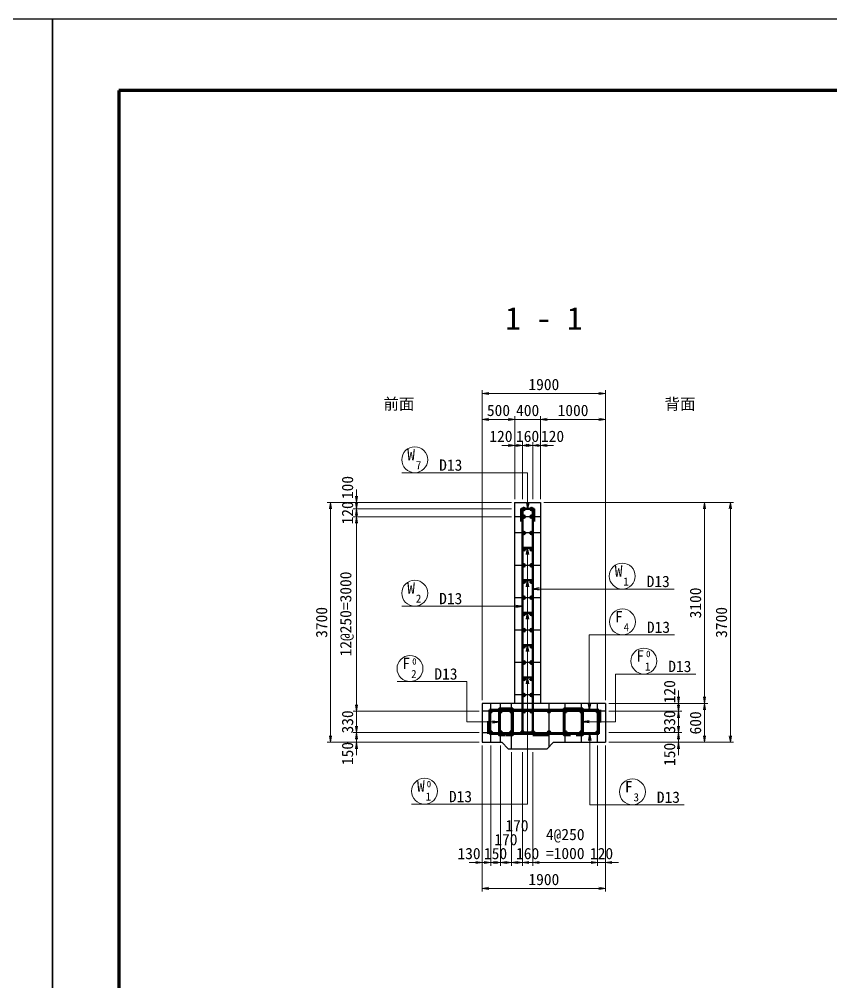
# Model space of a CAD drawing. Header units: millimetres. Extents: x 169470 to 758170, y -17820 to 11880.
# Drawn here: x 589457 to 601976, y -2970 to 11880 of the extents above; entities that cross this region are included whole.
import ezdxf
from ezdxf.enums import TextEntityAlignment as Align

# ---------------------------------------------------------------- set-up
doc = ezdxf.new("R2010")
doc.units = ezdxf.units.MM
doc.header["$LTSCALE"] = 50
doc.header["$PDSIZE"] = 300
doc.layers.get('Defpoints').update_dxf_attribs({"color": 151})
for name, color, linetype, lineweight in [('D-STR', 1, 'Continuous', 25), ('D-STR-DIM', 7, 'Continuous', 13), ('D-STR-HTXT', 7, 'Continuous', 13), ('D-STR-STR1', 2, 'Continuous', 50), ('D-STR-STR2', 6, 'Continuous', 50), ('D-STR-STR3', 4, 'Continuous', 50), ('D-STR-TXT', 7, 'Continuous', 13), ('D-TTL', 2, 'Continuous', 140)]:
    doc.layers.add(name, color=color, linetype=linetype, lineweight=lineweight)
doc.styles.add('YOKO_GOTHIC', font='MS Gothic.ttf')
doc.dimstyles.new('S50', dxfattribs={"dimscale": 50, "dimtxt": 3.5, "dimasz": 2, "dimexe": 1, "dimexo": 1, "dimgap": 1, "dimtad": 1, "dimdec": 0, "dimzin": 1, "dimdsep": 46, "dimtxsty": 'YOKO_GOTHIC', "dimblk": 'OPEN', "dimcen": 0, "dimclrd": 256, "dimclre": 256, "dimclrt": 256, "dimaunit": 1, "dimadec": 3, "dimazin": 0, "dimtfac": 1, "dimtdec": 0, "dimtix": 1, "dimtmove": 2, "dimatfit": 3, "dimldrblk": 'OPEN', "dimfxl": 1, "dimlwd": -1, "dimlwe": -1, "dimarcsym": 2})

# ---------------------------------------------------------------- blocks, each defined once
blk = doc.blocks.new('B')
at = {"layer": 'D-STR-STR2', "lineweight": 50}
for radius in [20, 10]:
    blk.add_circle((5867, 22812), radius, dxfattribs=at)
blk = doc.blocks.new('_Open')
at = {"color": 0, "linetype": 'ByBlock', "lineweight": -2}
for p, q in [((-1, 0.17), (0, 0)), ((-1, -0.17), (0, 0)), ((0, 0), (-1, 0))]:
    blk.add_line(p, q, dxfattribs=at)
blk = doc.blocks.new('*D2768')
at = {"layer": 'D-STR-DIM', "ltscale": 1500, "transparency": 16777216}
for p, q in [((596600, 674), (596600, -1180)), ((596730, 674), (596730, -1180)), ((596500, -1130), (596400, -1130)), ((596600, -1130), (596730, -1130)), ((596830, -1130), (596930, -1130))]:
    blk.add_line(p, q, dxfattribs=at)
at = {"layer": 'Defpoints', "color": 0, "ltscale": 1500, "transparency": 16777216}
for p in [(596600, 724), (596730, 724), (596730, -1130)]:
    blk.add_point(p, dxfattribs=at)
at = {"layer": 'D-STR-DIM', "ltscale": 1500, "transparency": 16777216, "xscale": 100, "yscale": 100, "zscale": 100}
blk.add_blockref('_Open', (596600, -1130), dxfattribs=at)
at = {"layer": 'D-STR-DIM', "ltscale": 1500, "transparency": 16777216, "xscale": 100, "yscale": 100, "zscale": 100, "rotation": 180}
blk.add_blockref('_Open', (596730, -1130), dxfattribs=at)
at = {"layer": 'D-STR-DIM', "ltscale": 1500, "transparency": 16777216, "insert": (596396, -993), "char_height": 175, "attachment_point": 5, "style": 'YOKO_GOTHIC'}
blk.add_mtext('130', dxfattribs=at)
blk = doc.blocks.new('*D2769')
at = {"layer": 'D-STR-DIM', "ltscale": 1500, "transparency": 16777216}
for p, q in [((596730, 674), (596730, -1180)), ((596880, 674), (596880, -1180)), ((596630, -1130), (596530, -1130)), ((596730, -1130), (596880, -1130)), ((596980, -1130), (597080, -1130))]:
    blk.add_line(p, q, dxfattribs=at)
at = {"layer": 'Defpoints', "color": 0, "ltscale": 1500, "transparency": 16777216}
for p in [(596730, 724), (596880, 724), (596880, -1130)]:
    blk.add_point(p, dxfattribs=at)
at = {"layer": 'D-STR-DIM', "ltscale": 1500, "transparency": 16777216, "xscale": 100, "yscale": 100, "zscale": 100}
blk.add_blockref('_Open', (596730, -1130), dxfattribs=at)
at = {"layer": 'D-STR-DIM', "ltscale": 1500, "transparency": 16777216, "xscale": 100, "yscale": 100, "zscale": 100, "rotation": 180}
blk.add_blockref('_Open', (596880, -1130), dxfattribs=at)
at = {"layer": 'D-STR-DIM', "ltscale": 1500, "transparency": 16777216, "insert": (596805, -993), "char_height": 175, "attachment_point": 5, "style": 'YOKO_GOTHIC'}
blk.add_mtext('150', dxfattribs=at)
blk = doc.blocks.new('*D2770')
at = {"layer": 'D-STR-DIM', "ltscale": 1500, "transparency": 16777216}
for p, q in [((596880, 674), (596880, -1180)), ((597050, 574), (597050, -1180)), ((596780, -1130), (596680, -1130)), ((596880, -1130), (597050, -1130)), ((597150, -1130), (597250, -1130))]:
    blk.add_line(p, q, dxfattribs=at)
at = {"layer": 'Defpoints', "color": 0, "ltscale": 1500, "transparency": 16777216}
for p in [(596880, 724), (597050, 624), (597050, -1130)]:
    blk.add_point(p, dxfattribs=at)
at = {"layer": 'D-STR-DIM', "ltscale": 1500, "transparency": 16777216, "xscale": 100, "yscale": 100, "zscale": 100}
blk.add_blockref('_Open', (596880, -1130), dxfattribs=at)
at = {"layer": 'D-STR-DIM', "ltscale": 1500, "transparency": 16777216, "xscale": 100, "yscale": 100, "zscale": 100, "rotation": 180}
blk.add_blockref('_Open', (597050, -1130), dxfattribs=at)
at = {"layer": 'D-STR-DIM', "ltscale": 1500, "transparency": 16777216, "insert": (596965, -778), "char_height": 175, "attachment_point": 5, "style": 'YOKO_GOTHIC'}
blk.add_mtext('170', dxfattribs=at)
blk = doc.blocks.new('*D2771')
at = {"layer": 'D-STR-DIM', "ltscale": 1500, "transparency": 16777216}
for p, q in [((597050, 574), (597050, -1180)), ((597220, 574), (597220, -1180)), ((596950, -1130), (596850, -1130)), ((597050, -1130), (597220, -1130)), ((597320, -1130), (597420, -1130))]:
    blk.add_line(p, q, dxfattribs=at)
at = {"layer": 'Defpoints', "color": 0, "ltscale": 1500, "transparency": 16777216}
for p in [(597050, 624), (597220, 624), (597220, -1130)]:
    blk.add_point(p, dxfattribs=at)
at = {"layer": 'D-STR-DIM', "ltscale": 1500, "transparency": 16777216, "xscale": 100, "yscale": 100, "zscale": 100}
blk.add_blockref('_Open', (597050, -1130), dxfattribs=at)
at = {"layer": 'D-STR-DIM', "ltscale": 1500, "transparency": 16777216, "xscale": 100, "yscale": 100, "zscale": 100, "rotation": 180}
blk.add_blockref('_Open', (597220, -1130), dxfattribs=at)
at = {"layer": 'D-STR-DIM', "ltscale": 1500, "transparency": 16777216, "insert": (597135, -563), "char_height": 175, "attachment_point": 5, "style": 'YOKO_GOTHIC'}
blk.add_mtext('170', dxfattribs=at)
blk = doc.blocks.new('*D2772')
at = {"layer": 'D-STR-DIM', "ltscale": 1500, "transparency": 16777216}
for p, q in [((597220, 574), (597220, -1180)), ((597380, 574), (597380, -1180)), ((597120, -1130), (597020, -1130)), ((597220, -1130), (597380, -1130)), ((597480, -1130), (597580, -1130))]:
    blk.add_line(p, q, dxfattribs=at)
at = {"layer": 'Defpoints', "color": 0, "ltscale": 1500, "transparency": 16777216}
for p in [(597220, 624), (597380, 624), (597380, -1130)]:
    blk.add_point(p, dxfattribs=at)
at = {"layer": 'D-STR-DIM', "ltscale": 1500, "transparency": 16777216, "xscale": 100, "yscale": 100, "zscale": 100}
blk.add_blockref('_Open', (597220, -1130), dxfattribs=at)
at = {"layer": 'D-STR-DIM', "ltscale": 1500, "transparency": 16777216, "xscale": 100, "yscale": 100, "zscale": 100, "rotation": 180}
blk.add_blockref('_Open', (597380, -1130), dxfattribs=at)
at = {"layer": 'D-STR-DIM', "ltscale": 1500, "transparency": 16777216, "insert": (597300, -993), "char_height": 175, "attachment_point": 5, "style": 'YOKO_GOTHIC'}
blk.add_mtext('160', dxfattribs=at)
blk = doc.blocks.new('*D2773')
at = {"layer": 'D-STR-DIM', "ltscale": 1500, "transparency": 16777216}
for p, q in [((598380, 674), (598380, -1180)), ((597380, 574), (597380, -1180)), ((597480, -1130), (598280, -1130))]:
    blk.add_line(p, q, dxfattribs=at)
at = {"layer": 'Defpoints', "color": 0, "ltscale": 1500, "transparency": 16777216}
for p in [(597380, 624), (598380, 724), (598380, -1130)]:
    blk.add_point(p, dxfattribs=at)
at = {"layer": 'D-STR-DIM', "ltscale": 1500, "transparency": 16777216, "xscale": 100, "yscale": 100, "zscale": 100, "rotation": 180}
blk.add_blockref('_Open', (597380, -1130), dxfattribs=at)
at = {"layer": 'D-STR-DIM', "ltscale": 1500, "transparency": 16777216, "xscale": 100, "yscale": 100, "zscale": 100}
blk.add_blockref('_Open', (598380, -1130), dxfattribs=at)
at = {"layer": 'D-STR-DIM', "ltscale": 1500, "transparency": 16777216, "insert": (597880, -845), "char_height": 175, "attachment_point": 5, "style": 'YOKO_GOTHIC'}
blk.add_mtext('4@250\\P=1000', dxfattribs=at)
blk = doc.blocks.new('*D2774')
at = {"layer": 'D-STR-DIM', "ltscale": 1500, "transparency": 16777216}
for p, q in [((598380, 674), (598380, -1180)), ((598500, 674), (598500, -1180)), ((598280, -1130), (598180, -1130)), ((598380, -1130), (598500, -1130)), ((598600, -1130), (598700, -1130))]:
    blk.add_line(p, q, dxfattribs=at)
at = {"layer": 'Defpoints', "color": 0, "ltscale": 1500, "transparency": 16777216}
for p in [(598380, 724), (598500, 724), (598500, -1130)]:
    blk.add_point(p, dxfattribs=at)
at = {"layer": 'D-STR-DIM', "ltscale": 1500, "transparency": 16777216, "xscale": 100, "yscale": 100, "zscale": 100}
blk.add_blockref('_Open', (598380, -1130), dxfattribs=at)
at = {"layer": 'D-STR-DIM', "ltscale": 1500, "transparency": 16777216, "xscale": 100, "yscale": 100, "zscale": 100, "rotation": 180}
blk.add_blockref('_Open', (598500, -1130), dxfattribs=at)
at = {"layer": 'D-STR-DIM', "ltscale": 1500, "transparency": 16777216, "insert": (598440, -993), "char_height": 175, "attachment_point": 5, "style": 'YOKO_GOTHIC'}
blk.add_mtext('120', dxfattribs=at)
blk = doc.blocks.new('*D2775')
at = {"layer": 'D-STR-DIM', "ltscale": 1500, "transparency": 16777216}
for p, q in [((596600, 674), (596600, -1580)), ((598500, 674), (598500, -1580)), ((598400, -1530), (596700, -1530))]:
    blk.add_line(p, q, dxfattribs=at)
at = {"layer": 'Defpoints', "color": 0, "ltscale": 1500, "transparency": 16777216}
for p in [(596600, 724), (598500, 724), (596600, -1530)]:
    blk.add_point(p, dxfattribs=at)
at = {"layer": 'D-STR-DIM', "ltscale": 1500, "transparency": 16777216, "xscale": 100, "yscale": 100, "zscale": 100, "rotation": 180}
blk.add_blockref('_Open', (596600, -1530), dxfattribs=at)
at = {"layer": 'D-STR-DIM', "ltscale": 1500, "transparency": 16777216, "xscale": 100, "yscale": 100, "zscale": 100}
blk.add_blockref('_Open', (598500, -1530), dxfattribs=at)
at = {"layer": 'D-STR-DIM', "ltscale": 1500, "transparency": 16777216, "insert": (597550, -1393), "char_height": 175, "attachment_point": 5, "style": 'YOKO_GOTHIC'}
blk.add_mtext('1900', dxfattribs=at)
blk = doc.blocks.new('*D4448')
at = {"layer": 'D-STR-DIM', "ltscale": 1500, "transparency": 16777216}
for p, q in [((594659, 4524), (594659, 4624)), ((597050, 4424), (594609, 4424)), ((597050, 4324), (594609, 4324)), ((594659, 4424), (594659, 4324)), ((594659, 4224), (594659, 4124))]:
    blk.add_line(p, q, dxfattribs=at)
at = {"layer": 'Defpoints', "color": 0, "ltscale": 1500, "transparency": 16777216}
for p in [(594659, 4324), (597100, 4424), (597100, 4324)]:
    blk.add_point(p, dxfattribs=at)
at = {"layer": 'D-STR-DIM', "ltscale": 1500, "transparency": 16777216, "xscale": 100, "yscale": 100, "zscale": 100}
for p, rotation in [((594659, 4424), 270), ((594659, 4324), 90)]:
    blk.add_blockref('_Open', p, dxfattribs=dict(at, rotation=rotation))
at = {"layer": 'D-STR-DIM', "ltscale": 1500, "transparency": 16777216, "insert": (594522, 4655), "char_height": 175, "attachment_point": 5, "rotation": 90, "style": 'YOKO_GOTHIC'}
blk.add_mtext('100', dxfattribs=at)
blk = doc.blocks.new('*D4449')
at = {"layer": 'D-STR-DIM', "ltscale": 1500, "transparency": 16777216}
for p, q in [((594659, 4424), (594659, 4524)), ((597050, 4324), (594609, 4324)), ((594659, 4324), (594659, 4204)), ((597050, 4204), (594609, 4204)), ((594659, 4104), (594659, 4004))]:
    blk.add_line(p, q, dxfattribs=at)
at = {"layer": 'Defpoints', "color": 0, "ltscale": 1500, "transparency": 16777216}
for p in [(597100, 4324), (594659, 4204), (597100, 4204)]:
    blk.add_point(p, dxfattribs=at)
at = {"layer": 'D-STR-DIM', "ltscale": 1500, "transparency": 16777216, "xscale": 100, "yscale": 100, "zscale": 100}
for p, rotation in [((594659, 4324), 270), ((594659, 4204), 90)]:
    blk.add_blockref('_Open', p, dxfattribs=dict(at, rotation=rotation))
at = {"layer": 'D-STR-DIM', "ltscale": 1500, "transparency": 16777216, "insert": (594522, 4264), "char_height": 175, "attachment_point": 5, "rotation": 90, "style": 'YOKO_GOTHIC'}
blk.add_mtext('120', dxfattribs=at)
blk = doc.blocks.new('*D4450')
at = {"layer": 'D-STR-DIM', "ltscale": 1500, "transparency": 16777216}
for p, q in [((597050, 4204), (594609, 4204)), ((594659, 4104), (594659, 1304)), ((596550, 1204), (594609, 1204))]:
    blk.add_line(p, q, dxfattribs=at)
at = {"layer": 'Defpoints', "color": 0, "ltscale": 1500, "transparency": 16777216}
for p in [(597100, 4204), (594659, 1204), (596600, 1204)]:
    blk.add_point(p, dxfattribs=at)
at = {"layer": 'D-STR-DIM', "ltscale": 1500, "transparency": 16777216, "xscale": 100, "yscale": 100, "zscale": 100}
for p, rotation in [((594659, 4204), 90), ((594659, 1204), 270)]:
    blk.add_blockref('_Open', p, dxfattribs=dict(at, rotation=rotation))
at = {"layer": 'D-STR-DIM', "ltscale": 1500, "transparency": 16777216, "insert": (594512, 2704), "char_height": 175, "attachment_point": 5, "rotation": 90, "style": 'YOKO_GOTHIC'}
blk.add_mtext('12@250=3000', dxfattribs=at)
blk = doc.blocks.new('*D4451')
at = {"layer": 'D-STR-DIM', "ltscale": 1500, "transparency": 16777216}
for p, q in [((594659, 1304), (594659, 1404)), ((596550, 1204), (594609, 1204)), ((594659, 1204), (594659, 874)), ((596550, 874), (594609, 874)), ((594659, 774), (594659, 674))]:
    blk.add_line(p, q, dxfattribs=at)
at = {"layer": 'Defpoints', "color": 0, "ltscale": 1500, "transparency": 16777216}
for p in [(596600, 1204), (594659, 874), (596600, 874)]:
    blk.add_point(p, dxfattribs=at)
at = {"layer": 'D-STR-DIM', "ltscale": 1500, "transparency": 16777216, "xscale": 100, "yscale": 100, "zscale": 100}
for p, rotation in [((594659, 1204), 270), ((594659, 874), 90)]:
    blk.add_blockref('_Open', p, dxfattribs=dict(at, rotation=rotation))
at = {"layer": 'D-STR-DIM', "ltscale": 1500, "transparency": 16777216, "insert": (594522, 1039), "char_height": 175, "attachment_point": 5, "rotation": 90, "style": 'YOKO_GOTHIC'}
blk.add_mtext('330', dxfattribs=at)
blk = doc.blocks.new('*D4452')
at = {"layer": 'D-STR-DIM', "ltscale": 1500, "transparency": 16777216}
for p, q in [((594659, 974), (594659, 1074)), ((596550, 874), (594609, 874)), ((594659, 874), (594659, 724)), ((596550, 724), (594609, 724)), ((594659, 624), (594659, 524))]:
    blk.add_line(p, q, dxfattribs=at)
at = {"layer": 'Defpoints', "color": 0, "ltscale": 1500, "transparency": 16777216}
for p in [(596600, 874), (594659, 724), (596600, 724)]:
    blk.add_point(p, dxfattribs=at)
at = {"layer": 'D-STR-DIM', "ltscale": 1500, "transparency": 16777216, "xscale": 100, "yscale": 100, "zscale": 100}
for p, rotation in [((594659, 874), 270), ((594659, 724), 90)]:
    blk.add_blockref('_Open', p, dxfattribs=dict(at, rotation=rotation))
at = {"layer": 'D-STR-DIM', "ltscale": 1500, "transparency": 16777216, "insert": (594522, 551), "char_height": 175, "attachment_point": 5, "rotation": 90, "style": 'YOKO_GOTHIC'}
blk.add_mtext('150', dxfattribs=at)
blk = doc.blocks.new('*D4453')
at = {"layer": 'D-STR-DIM', "ltscale": 1500, "transparency": 16777216}
for p, q in [((597050, 4424), (594209, 4424)), ((594259, 824), (594259, 4324)), ((596550, 724), (594209, 724))]:
    blk.add_line(p, q, dxfattribs=at)
at = {"layer": 'Defpoints', "color": 0, "ltscale": 1500, "transparency": 16777216}
for p in [(594259, 4424), (597100, 4424), (596600, 724)]:
    blk.add_point(p, dxfattribs=at)
at = {"layer": 'D-STR-DIM', "ltscale": 1500, "transparency": 16777216, "xscale": 100, "yscale": 100, "zscale": 100}
for p, rotation in [((594259, 4424), 90), ((594259, 724), 270)]:
    blk.add_blockref('_Open', p, dxfattribs=dict(at, rotation=rotation))
at = {"layer": 'D-STR-DIM', "ltscale": 1500, "transparency": 16777216, "insert": (594122, 2574), "char_height": 175, "attachment_point": 5, "rotation": 90, "style": 'YOKO_GOTHIC'}
blk.add_mtext('3700', dxfattribs=at)
blk = doc.blocks.new('*D4454')
at = {"layer": 'D-STR-DIM', "ltscale": 1500, "transparency": 16777216}
for p, q in [((599628, 1424), (599628, 1524)), ((598550, 1324), (599678, 1324)), ((598550, 1204), (599678, 1204)), ((599628, 1324), (599628, 1204)), ((599628, 1104), (599628, 1004))]:
    blk.add_line(p, q, dxfattribs=at)
at = {"layer": 'Defpoints', "color": 0, "ltscale": 1500, "transparency": 16777216}
for p in [(598500, 1324), (598500, 1204), (599628, 1204)]:
    blk.add_point(p, dxfattribs=at)
at = {"layer": 'D-STR-DIM', "ltscale": 1500, "transparency": 16777216, "xscale": 100, "yscale": 100, "zscale": 100}
for p, rotation in [((599628, 1324), 270), ((599628, 1204), 90)]:
    blk.add_blockref('_Open', p, dxfattribs=dict(at, rotation=rotation))
at = {"layer": 'D-STR-DIM', "ltscale": 1500, "transparency": 16777216, "insert": (599490, 1505), "char_height": 175, "attachment_point": 5, "rotation": 90, "style": 'YOKO_GOTHIC'}
blk.add_mtext('120', dxfattribs=at)
blk = doc.blocks.new('*D4455')
at = {"layer": 'D-STR-DIM', "ltscale": 1500, "transparency": 16777216}
for p, q in [((599628, 1304), (599628, 1404)), ((598550, 1204), (599678, 1204)), ((599628, 1204), (599628, 874)), ((598550, 874), (599678, 874)), ((599628, 774), (599628, 674))]:
    blk.add_line(p, q, dxfattribs=at)
at = {"layer": 'Defpoints', "color": 0, "ltscale": 1500, "transparency": 16777216}
for p in [(598500, 1204), (598500, 874), (599628, 874)]:
    blk.add_point(p, dxfattribs=at)
at = {"layer": 'D-STR-DIM', "ltscale": 1500, "transparency": 16777216, "xscale": 100, "yscale": 100, "zscale": 100}
for p, rotation in [((599628, 1204), 270), ((599628, 874), 90)]:
    blk.add_blockref('_Open', p, dxfattribs=dict(at, rotation=rotation))
at = {"layer": 'D-STR-DIM', "ltscale": 1500, "transparency": 16777216, "insert": (599490, 1039), "char_height": 175, "attachment_point": 5, "rotation": 90, "style": 'YOKO_GOTHIC'}
blk.add_mtext('330', dxfattribs=at)
blk = doc.blocks.new('*D4456')
at = {"layer": 'D-STR-DIM', "ltscale": 1500, "transparency": 16777216}
for p, q in [((599628, 974), (599628, 1074)), ((598550, 874), (599678, 874)), ((599628, 874), (599628, 724)), ((598550, 724), (599678, 724)), ((599628, 624), (599628, 524))]:
    blk.add_line(p, q, dxfattribs=at)
at = {"layer": 'Defpoints', "color": 0, "ltscale": 1500, "transparency": 16777216}
for p in [(598500, 874), (598500, 724), (599628, 724)]:
    blk.add_point(p, dxfattribs=at)
at = {"layer": 'D-STR-DIM', "ltscale": 1500, "transparency": 16777216, "xscale": 100, "yscale": 100, "zscale": 100}
for p, rotation in [((599628, 874), 270), ((599628, 724), 90)]:
    blk.add_blockref('_Open', p, dxfattribs=dict(at, rotation=rotation))
at = {"layer": 'D-STR-DIM', "ltscale": 1500, "transparency": 16777216, "insert": (599490, 538), "char_height": 175, "attachment_point": 5, "rotation": 90, "style": 'YOKO_GOTHIC'}
blk.add_mtext('150', dxfattribs=at)
blk = doc.blocks.new('*D2776')
at = {"layer": 'D-STR-DIM', "ltscale": 1500, "transparency": 16777216}
for p, q in [((598550, 1324), (600078, 1324)), ((600028, 824), (600028, 1224)), ((598550, 724), (600078, 724))]:
    blk.add_line(p, q, dxfattribs=at)
at = {"layer": 'Defpoints', "color": 0, "ltscale": 1500, "transparency": 16777216}
for p in [(598500, 1324), (600028, 1324), (598500, 724)]:
    blk.add_point(p, dxfattribs=at)
at = {"layer": 'D-STR-DIM', "ltscale": 1500, "transparency": 16777216, "xscale": 100, "yscale": 100, "zscale": 100}
for p, rotation in [((600028, 1324), 90), ((600028, 724), 270)]:
    blk.add_blockref('_Open', p, dxfattribs=dict(at, rotation=rotation))
at = {"layer": 'D-STR-DIM', "ltscale": 1500, "transparency": 16777216, "insert": (599890, 1024), "char_height": 175, "attachment_point": 5, "rotation": 90, "style": 'YOKO_GOTHIC'}
blk.add_mtext('600', dxfattribs=at)
blk = doc.blocks.new('*D4457')
at = {"layer": 'D-STR-DIM', "ltscale": 1500, "transparency": 16777216}
for p, q in [((597550, 4424), (600478, 4424)), ((600428, 824), (600428, 4324)), ((598550, 724), (600478, 724))]:
    blk.add_line(p, q, dxfattribs=at)
at = {"layer": 'Defpoints', "color": 0, "ltscale": 1500, "transparency": 16777216}
for p in [(597500, 4424), (600428, 4424), (598500, 724)]:
    blk.add_point(p, dxfattribs=at)
at = {"layer": 'D-STR-DIM', "ltscale": 1500, "transparency": 16777216, "xscale": 100, "yscale": 100, "zscale": 100}
for p, rotation in [((600428, 4424), 90), ((600428, 724), 270)]:
    blk.add_blockref('_Open', p, dxfattribs=dict(at, rotation=rotation))
at = {"layer": 'D-STR-DIM', "ltscale": 1500, "transparency": 16777216, "insert": (600290, 2574), "char_height": 175, "attachment_point": 5, "rotation": 90, "style": 'YOKO_GOTHIC'}
blk.add_mtext('3700', dxfattribs=at)
blk = doc.blocks.new('*D2777')
at = {"layer": 'D-STR-DIM', "ltscale": 1500, "transparency": 16777216}
for p, q in [((597550, 4424), (600078, 4424)), ((600028, 1424), (600028, 4324)), ((598550, 1324), (600078, 1324))]:
    blk.add_line(p, q, dxfattribs=at)
at = {"layer": 'Defpoints', "color": 0, "ltscale": 1500, "transparency": 16777216}
for p in [(597500, 4424), (600028, 4424), (598500, 1324)]:
    blk.add_point(p, dxfattribs=at)
at = {"layer": 'D-STR-DIM', "ltscale": 1500, "transparency": 16777216, "xscale": 100, "yscale": 100, "zscale": 100}
for p, rotation in [((600028, 4424), 90), ((600028, 1324), 270)]:
    blk.add_blockref('_Open', p, dxfattribs=dict(at, rotation=rotation))
at = {"layer": 'D-STR-DIM', "ltscale": 1500, "transparency": 16777216, "insert": (599890, 2874), "char_height": 175, "attachment_point": 5, "rotation": 90, "style": 'YOKO_GOTHIC'}
blk.add_mtext('3100', dxfattribs=at)
blk = doc.blocks.new('*D2778')
at = {"layer": 'D-STR-DIM', "ltscale": 1500, "transparency": 16777216}
for p, q in [((597100, 4474), (597100, 5356)), ((597220, 4474), (597220, 5356)), ((597000, 5306), (596900, 5306)), ((597100, 5306), (597220, 5306)), ((597320, 5306), (597420, 5306))]:
    blk.add_line(p, q, dxfattribs=at)
at = {"layer": 'Defpoints', "color": 0, "ltscale": 1500, "transparency": 16777216}
for p in [(597220, 5306), (597100, 4424), (597220, 4424)]:
    blk.add_point(p, dxfattribs=at)
at = {"layer": 'D-STR-DIM', "ltscale": 1500, "transparency": 16777216, "xscale": 100, "yscale": 100, "zscale": 100}
blk.add_blockref('_Open', (597100, 5306), dxfattribs=at)
at = {"layer": 'D-STR-DIM', "ltscale": 1500, "transparency": 16777216, "xscale": 100, "yscale": 100, "zscale": 100, "rotation": 180}
blk.add_blockref('_Open', (597220, 5306), dxfattribs=at)
at = {"layer": 'D-STR-DIM', "ltscale": 1500, "transparency": 16777216, "insert": (596888, 5444), "char_height": 175, "attachment_point": 5, "style": 'YOKO_GOTHIC'}
blk.add_mtext('120', dxfattribs=at)
blk = doc.blocks.new('*D2779')
at = {"layer": 'D-STR-DIM', "ltscale": 1500, "transparency": 16777216}
for p, q in [((597220, 4474), (597220, 5356)), ((597379, 4474), (597379, 5356)), ((597120, 5306), (597020, 5306)), ((597220, 5306), (597379, 5306)), ((597479, 5306), (597579, 5306))]:
    blk.add_line(p, q, dxfattribs=at)
at = {"layer": 'Defpoints', "color": 0, "ltscale": 1500, "transparency": 16777216}
for p in [(597379, 5306), (597220, 4424), (597379, 4424)]:
    blk.add_point(p, dxfattribs=at)
at = {"layer": 'D-STR-DIM', "ltscale": 1500, "transparency": 16777216, "xscale": 100, "yscale": 100, "zscale": 100}
blk.add_blockref('_Open', (597220, 5306), dxfattribs=at)
at = {"layer": 'D-STR-DIM', "ltscale": 1500, "transparency": 16777216, "xscale": 100, "yscale": 100, "zscale": 100, "rotation": 180}
blk.add_blockref('_Open', (597379, 5306), dxfattribs=at)
at = {"layer": 'D-STR-DIM', "ltscale": 1500, "transparency": 16777216, "insert": (597299, 5444), "char_height": 175, "attachment_point": 5, "style": 'YOKO_GOTHIC'}
blk.add_mtext('160', dxfattribs=at)
blk = doc.blocks.new('*D2780')
at = {"layer": 'D-STR-DIM', "ltscale": 1500, "transparency": 16777216}
for p, q in [((597379, 4474), (597379, 5356)), ((597500, 4474), (597500, 5356)), ((597279, 5306), (597179, 5306)), ((597379, 5306), (597500, 5306)), ((597600, 5306), (597700, 5306))]:
    blk.add_line(p, q, dxfattribs=at)
at = {"layer": 'Defpoints', "color": 0, "ltscale": 1500, "transparency": 16777216}
for p in [(597500, 5306), (597379, 4424), (597500, 4424)]:
    blk.add_point(p, dxfattribs=at)
at = {"layer": 'D-STR-DIM', "ltscale": 1500, "transparency": 16777216, "xscale": 100, "yscale": 100, "zscale": 100}
blk.add_blockref('_Open', (597379, 5306), dxfattribs=at)
at = {"layer": 'D-STR-DIM', "ltscale": 1500, "transparency": 16777216, "xscale": 100, "yscale": 100, "zscale": 100, "rotation": 180}
blk.add_blockref('_Open', (597500, 5306), dxfattribs=at)
at = {"layer": 'D-STR-DIM', "ltscale": 1500, "transparency": 16777216, "insert": (597684, 5444), "char_height": 175, "attachment_point": 5, "style": 'YOKO_GOTHIC'}
blk.add_mtext('120', dxfattribs=at)
blk = doc.blocks.new('*D2781')
at = {"layer": 'D-STR-DIM', "ltscale": 1500, "transparency": 16777216}
for p, q in [((597000, 5706), (596900, 5706)), ((597100, 4474), (597100, 5756)), ((597500, 5706), (597100, 5706)), ((597500, 4474), (597500, 5756)), ((597600, 5706), (597700, 5706))]:
    blk.add_line(p, q, dxfattribs=at)
at = {"layer": 'Defpoints', "color": 0, "ltscale": 1500, "transparency": 16777216}
for p in [(597100, 5706), (597100, 4424), (597500, 4424)]:
    blk.add_point(p, dxfattribs=at)
at = {"layer": 'D-STR-DIM', "ltscale": 1500, "transparency": 16777216, "xscale": 100, "yscale": 100, "zscale": 100}
blk.add_blockref('_Open', (597100, 5706), dxfattribs=at)
at = {"layer": 'D-STR-DIM', "ltscale": 1500, "transparency": 16777216, "xscale": 100, "yscale": 100, "zscale": 100, "rotation": 180}
blk.add_blockref('_Open', (597500, 5706), dxfattribs=at)
at = {"layer": 'D-STR-DIM', "ltscale": 1500, "transparency": 16777216, "insert": (597300, 5844), "char_height": 175, "attachment_point": 5, "style": 'YOKO_GOTHIC'}
blk.add_mtext('400', dxfattribs=at)
blk = doc.blocks.new('*D2782')
at = {"layer": 'D-STR-DIM', "ltscale": 1500, "transparency": 16777216}
for p, q in [((597500, 4474), (597500, 5756)), ((597600, 5706), (598400, 5706)), ((598500, 1374), (598500, 5756))]:
    blk.add_line(p, q, dxfattribs=at)
at = {"layer": 'Defpoints', "color": 0, "ltscale": 1500, "transparency": 16777216}
for p in [(598500, 5706), (597500, 4424), (598500, 1324)]:
    blk.add_point(p, dxfattribs=at)
at = {"layer": 'D-STR-DIM', "ltscale": 1500, "transparency": 16777216, "xscale": 100, "yscale": 100, "zscale": 100, "rotation": 180}
blk.add_blockref('_Open', (597500, 5706), dxfattribs=at)
at = {"layer": 'D-STR-DIM', "ltscale": 1500, "transparency": 16777216, "xscale": 100, "yscale": 100, "zscale": 100}
blk.add_blockref('_Open', (598500, 5706), dxfattribs=at)
at = {"layer": 'D-STR-DIM', "ltscale": 1500, "transparency": 16777216, "insert": (598000, 5844), "char_height": 175, "attachment_point": 5, "style": 'YOKO_GOTHIC'}
blk.add_mtext('1000', dxfattribs=at)
blk = doc.blocks.new('*D4458')
at = {"layer": 'D-STR-DIM', "ltscale": 1500, "transparency": 16777216}
for p, q in [((596600, 1374), (596600, 5756)), ((597000, 5706), (596700, 5706)), ((597100, 4474), (597100, 5756))]:
    blk.add_line(p, q, dxfattribs=at)
at = {"layer": 'Defpoints', "color": 0, "ltscale": 1500, "transparency": 16777216}
for p in [(596600, 5706), (597100, 4424), (596600, 1324)]:
    blk.add_point(p, dxfattribs=at)
at = {"layer": 'D-STR-DIM', "ltscale": 1500, "transparency": 16777216, "xscale": 100, "yscale": 100, "zscale": 100, "rotation": 180}
blk.add_blockref('_Open', (596600, 5706), dxfattribs=at)
at = {"layer": 'D-STR-DIM', "ltscale": 1500, "transparency": 16777216, "xscale": 100, "yscale": 100, "zscale": 100}
blk.add_blockref('_Open', (597100, 5706), dxfattribs=at)
at = {"layer": 'D-STR-DIM', "ltscale": 1500, "transparency": 16777216, "insert": (596850, 5844), "char_height": 175, "attachment_point": 5, "style": 'YOKO_GOTHIC'}
blk.add_mtext('500', dxfattribs=at)
blk = doc.blocks.new('*D2783')
at = {"layer": 'D-STR-DIM', "ltscale": 1500, "transparency": 16777216}
for p, q in [((596600, 1374), (596600, 6156)), ((596700, 6106), (598400, 6106)), ((598500, 1374), (598500, 6156))]:
    blk.add_line(p, q, dxfattribs=at)
at = {"layer": 'Defpoints', "color": 0, "ltscale": 1500, "transparency": 16777216}
for p in [(598500, 6106), (596600, 1324), (598500, 1324)]:
    blk.add_point(p, dxfattribs=at)
at = {"layer": 'D-STR-DIM', "ltscale": 1500, "transparency": 16777216, "xscale": 100, "yscale": 100, "zscale": 100, "rotation": 180}
blk.add_blockref('_Open', (596600, 6106), dxfattribs=at)
at = {"layer": 'D-STR-DIM', "ltscale": 1500, "transparency": 16777216, "xscale": 100, "yscale": 100, "zscale": 100}
blk.add_blockref('_Open', (598500, 6106), dxfattribs=at)
at = {"layer": 'D-STR-DIM', "ltscale": 1500, "transparency": 16777216, "insert": (597550, 6244), "char_height": 175, "attachment_point": 5, "style": 'YOKO_GOTHIC'}
blk.add_mtext('1900', dxfattribs=at)

msp = doc.modelspace()

# ---------------------------------------------------------------- linework, layer by layer
at = {"layer": 'D-STR'}
for p, q in [((597099.56, 4424.42), (597499.56, 4424.42)), ((597099.56, 4424.42), (597099.56, 1324.42)), ((597499.56, 4424.42), (597499.56, 1324.42)), ((598499.56, 1324.42), (596599.56, 1324.42)), ((596599.56, 1324.42), (596599.56, 724.42)), ((598499.56, 1324.42), (598499.56, 724.42))]:
    msp.add_line(p, q, dxfattribs=at)
msp.add_lwpolyline([(596599.56, 724.42), (596899.56, 724.42), (596999.56, 624.42), (597599.56, 624.42), (597699.56, 724.42), (598499.56, 724.42)], dxfattribs=at)
at = {"layer": 'D-STR-HTXT'}
for p, q in [((596360.35, 1661.53), (595284.53, 1661.53)), ((598656.22, 1778.07), (599892.63, 1778.07))]:
    msp.add_line(p, q, dxfattribs=at)
for centre in [(595558.22, 5084.24), (598759.46, 3288.88), (595558.22, 3025.14), (598763.09, 2582.38), (599092.63, 1978.07), (595484.53, 1861.53), (595708.77, -29.97), (598915.98, -40)]:
    msp.add_circle(centre, 200, dxfattribs=at)
at = {"layer": 'D-STR-STR1'}
for p, q in [((597219.56, 4324.42), (597219.56, 854.42)), ((597379.56, 4324.42), (597379.56, 854.42)), ((598399.56, 1224.42), (596709.56, 1224.42)), ((596709.56, 854.42), (596709.56, 1224.42)), ((598399.56, 854.42), (598399.56, 1224.42)), ((598419.56, 1224.42), (598419.56, 1029.42)), ((596689.56, 854.42), (596689.56, 1049.42)), ((596709.56, 854.42), (598399.56, 854.42)), ((597219.56, 874.42), (597414.56, 874.42)), ((597379.56, 834.42), (597619.56, 834.42))]:
    msp.add_line(p, q, dxfattribs=at)
msp.add_lwpolyline([(597399.56, 4129.42), (597399.56, 4324.42), (597199.56, 4324.42), (597199.56, 4129.42)], dxfattribs=at)
at = {"layer": 'D-STR-STR3'}
for p, q in [((597379.56, 3724.42), (597219.56, 3724.42)), ((597379.56, 3224.42), (597219.56, 3224.42)), ((597379.56, 2724.42), (597219.56, 2724.42)), ((597379.56, 2224.42), (597219.56, 2224.42)), ((597379.56, 1724.42), (597219.56, 1724.42))]:
    msp.add_line(p, q, dxfattribs=at)
for points in [[(596969.56, 834.42), (597069.56, 834.42), (597069.56, 1244.42), (596859.56, 1244.42), (596859.56, 834.42), (596959.56, 834.42)], [(597959.56, 834.42), (597859.56, 834.42), (597859.56, 1244.42), (598149.56, 1244.42), (598149.56, 834.42), (598049.56, 834.42)]]:
    msp.add_lwpolyline(points, dxfattribs=at)
at = {"layer": 'D-TTL'}
msp.add_lwpolyline([(590994.53, 10780), (590994.53, -16720), (630994.53, -16720), (630994.53, 10780)], close=True, dxfattribs=at)
at = {"layer": 'Defpoints'}
for p, q in [((597499.56, 4204.42), (597099.56, 4204.42)), ((597499.56, 3954.42), (597099.56, 3954.42)), ((597499.56, 3454.42), (597099.56, 3454.42)), ((597499.56, 2954.42), (597099.56, 2954.42)), ((597499.56, 2454.42), (597099.56, 2454.42)), ((597499.56, 1954.42), (597099.56, 1954.42)), ((597499.56, 1454.42), (597099.56, 1454.42)), ((598499.56, 1204.42), (596599.56, 1204.42)), ((596699.56, 1204.42), (598379.56, 1204.42)), ((596729.56, 724.42), (596729.56, 1324.42)), ((596879.56, 724.42), (596879.56, 1324.42)), ((597049.56, 624.42), (597049.56, 1324.42)), ((597629.56, 654.42), (597629.56, 1324.42)), ((597879.56, 724.42), (597879.56, 1324.42)), ((598129.56, 724.42), (598129.56, 1324.42)), ((598379.56, 724.42), (598379.56, 1324.42)), ((596599.56, 874.42), (598379.56, 874.42))]:
    msp.add_line(p, q, dxfattribs=at)
at = {"layer": 'Defpoints', "color": 1}
for points in [[(547919.53, 11880), (547919.53, -17820), (589969.53, -17820), (589969.53, 11880)], [(589969.53, 11880), (589969.53, -17820), (632019.53, -17820), (632019.53, 11880)]]:
    msp.add_lwpolyline(points, close=True, dxfattribs=at)

# ---------------------------------------------------------------- block references
at = {"layer": 'D-STR-STR2', "xscale": -1, "rotation": 180}
for p in [(591372.91, 27136.69), (591492.91, 27136.69), (591372.91, 27016.69), (591492.91, 27016.69), (591372.91, 26766.69), (591492.91, 26766.69), (591372.91, 26516.69), (591492.91, 26516.69), (591372.91, 26266.69), (591492.91, 26266.69), (591372.91, 26016.69), (591492.91, 26016.69), (591372.91, 25766.69), (591492.91, 25766.69), (591372.91, 25516.69), (591492.91, 25516.69), (591372.91, 25266.69), (591492.91, 25266.69), (591372.91, 25016.69), (591492.91, 25016.69), (591372.91, 24766.69), (591492.91, 24766.69), (591372.91, 24516.69), (591492.91, 24516.69), (591372.91, 24266.69), (591492.91, 24266.69), (590862.91, 24016.69), (591012.91, 24016.69), (591182.91, 24016.69), (591372.91, 24016.69), (591492.91, 24016.69), (591762.91, 24016.69), (592012.91, 24016.69), (592262.91, 24016.69), (592512.91, 24016.69), (590862.91, 23686.69), (591012.91, 23686.69), (591182.91, 23686.69), (591352.91, 23686.69), (591512.91, 23686.69), (591762.91, 23686.69), (592012.91, 23686.69), (592262.91, 23686.69), (592512.91, 23686.69)]:
    msp.add_blockref('B', p, dxfattribs=at)

# ---------------------------------------------------------------- texts
at = {"layer": 'D-STR-TXT', "style": 'YOKO_GOTHIC'}
for s, height, p in [('1 - 1', 350, (597549.56, 7090.86)), ('W', 175, (595501.95, 5075.92)), ('7', 125, (595617.61, 4938.12)), ('W', 175, (598703.18, 3280.57)), ('W', 175, (595501.95, 3016.82)), ('1', 125, (598818.84, 3142.76)), ('2', 125, (595617.61, 2879.02)), ('F', 175, (598706.82, 2574.07)), ('4', 125, (598822.48, 2436.26)), ('F', 175, (599036.36, 1969.76)), ('0', 100, (599160.75, 2038.26)), ('F', 175, (595428.26, 1853.22)), ('0', 100, (595552.65, 1921.72)), ('1', 125, (599152.02, 1831.95)), ('2', 125, (595543.92, 1715.41)), ('W', 175, (595652.49, -38.29)), ('0', 100, (595776.89, 30.22)), ('F', 175, (598859.71, -48.32)), ('1', 125, (595768.15, -176.09)), ('3', 125, (598975.37, -186.12))]:
    msp.add_text(s, height=height, dxfattribs=at).set_placement(p, align=Align.CENTER)
for s, p in [('前面', (595074.89, 5857.34)), ('背面', (599411.58, 5857.34)), ('D13', (595934.74, 4914.24)), ('D13', (599135.98, 3118.88)), ('D13', (595934.74, 2855.14)), ('D13', (599139.61, 2412.38)), ('D13', (599469.15, 1808.07)), ('D13', (595861.05, 1691.53)), ('D13', (596085.29, -199.97)), ('D13', (599292.51, -210))]:
    msp.add_text(s, height=175, dxfattribs=at).set_placement(p)

# ---------------------------------------------------------------- dimensions: what is measured, and where the dimension line sits
at = {"layer": 'D-STR-DIM', "ltscale": 1500}
for base, p1, p2, picture, middle in [((598499.56, 6106.43), (596599.56, 1324.42), (598499.56, 1324.42), '*D2783', (597549.56, 6243.93)), ((596599.56, 5706.43), (597099.56, 4424.42), (596599.56, 1324.42), '*D4458', (596849.56, 5843.93)), ((597099.56, 5706.43), (597499.56, 4424.42), (597099.56, 4424.42), '*D2781', (597299.56, 5843.93)), ((598499.56, 5706.43), (597499.56, 4424.42), (598499.56, 1324.42), '*D2782', (597999.56, 5843.93)), ((597379.43, 5306.43), (597219.56, 4424.42), (597379.43, 4424.42), '*D2779', (597299.49, 5443.93)), ((596879.56, -1130.27), (596729.56, 724.42), (596879.56, 724.42), '*D2769', (596804.56, -992.77)), ((596599.56, -1530.27), (598499.56, 724.42), (596599.56, 724.42), '*D2775', (597549.56, -1392.77)), ((597379.56, -1130.27), (597219.56, 624.42), (597379.56, 624.42), '*D2772', (597299.56, -992.77)), ((598499.56, -1130.27), (598379.56, 724.42), (598499.56, 724.42), '*D2774', (598439.56, -992.77))]:
    dim = msp.add_linear_dim(base=base, p1=p1, p2=p2, dimstyle='S50', dxfattribs=at)
    dim.commit()
    dim.dimension.update_dxf_attribs({"geometry": picture, "text_midpoint": middle})
for base, p1, p2, picture, middle in [((597219.56, 5306.43), (597099.56, 4424.42), (597219.56, 4424.42), '*D2778', (596888.09, 5443.93)), ((597499.56, 5306.43), (597379.43, 4424.42), (597499.56, 4424.42), '*D2780', (597684.07, 5443.93)), ((596729.56, -1130.27), (596599.56, 724.42), (596729.56, 724.42), '*D2768', (596396.15, -992.77)), ((597049.56, -1130.27), (596879.56, 724.42), (597049.56, 624.42), '*D2770', (596964.56, -778.26)), ((597219.56, -1130.27), (597049.56, 624.42), (597219.56, 624.42), '*D2771', (597134.56, -563.07))]:
    dim = msp.add_linear_dim(base=base, p1=p1, p2=p2, dimstyle='S50', dxfattribs=at)
    dim.commit()
    dim.dimension.update_dxf_attribs({"geometry": picture, "text_midpoint": middle, "dimtype": 160})
for base, p1, p2, picture, middle in [((594659.12, 4324.42), (597099.56, 4424.42), (597099.56, 4324.42), '*D4448', (594521.62, 4654.65)), ((599627.84, 1204.42), (598499.56, 1324.42), (598499.56, 1204.42), '*D4454', (599490.34, 1505.14)), ((594659.12, 724.42), (596599.56, 874.42), (596599.56, 724.42), '*D4452', (594521.62, 550.72)), ((599627.84, 724.42), (598499.56, 874.42), (598499.56, 724.42), '*D4456', (599490.34, 537.97))]:
    dim = msp.add_linear_dim(base=base, p1=p1, p2=p2, angle=90, dimstyle='S50', dxfattribs=at)
    dim.commit()
    dim.dimension.update_dxf_attribs({"geometry": picture, "text_midpoint": middle, "dimtype": 160})
for base, p1, p2, picture, middle in [((594659.12, 4204.42), (597099.56, 4324.42), (597099.56, 4204.42), '*D4449', (594521.62, 4264.42)), ((594259.12, 4424.42), (596599.56, 724.42), (597099.56, 4424.42), '*D4453', (594121.62, 2574.42)), ((600427.84, 4424.42), (598499.56, 724.42), (597499.56, 4424.42), '*D4457', (600290.34, 2574.42)), ((600027.84, 4424.42), (598499.56, 1324.42), (597499.56, 4424.42), '*D2777', (599890.34, 2874.42)), ((594659.12, 874.42), (596599.56, 1204.42), (596599.56, 874.42), '*D4451', (594521.62, 1039.42)), ((599627.84, 874.42), (598499.56, 1204.42), (598499.56, 874.42), '*D4455', (599490.34, 1039.42)), ((600027.84, 1324.42), (598499.56, 724.42), (598499.56, 1324.42), '*D2776', (599890.34, 1024.42))]:
    dim = msp.add_linear_dim(base=base, p1=p1, p2=p2, angle=90, dimstyle='S50', dxfattribs=at)
    dim.commit()
    dim.dimension.update_dxf_attribs({"geometry": picture, "text_midpoint": middle})
dim = msp.add_linear_dim(base=(594659.12, 1204.42), p1=(597099.56, 4204.42), p2=(596599.56, 1204.42), angle=90, text='12@250=<>', dimstyle='S50', dxfattribs=at)
dim.commit()
dim.dimension.update_dxf_attribs({"geometry": '*D4450', "text_midpoint": (594512.29, 2704.42)})
dim = msp.add_linear_dim(base=(598379.56, -1130.27), p1=(597379.56, 624.42), p2=(598379.56, 724.42), text='4@250\\P=<>', dimstyle='S50', dxfattribs=at)
dim.commit()
dim.dimension.update_dxf_attribs({"geometry": '*D2773', "text_midpoint": (597879.56, -844.71)})

# ---------------------------------------------------------------- leaders
at = {"layer": 'D-STR-HTXT'}
for points in [[(597299.56, 4324.42), (597299.56, 4884.24), (595358.22, 4884.24)], [(597299.56, 3724.42), (597299.56, -229.97), (595508.77, -229.97)], [(597299.56, 3224.42), (597299.56, 2815.37)], [(597379.56, 3088.88), (599559.46, 3088.88)], [(597219.56, 2825.14), (595358.22, 2825.14)], [(597299.56, 2724.42), (597299.56, 2315.37)], [(598251.25, 1224.42), (598251.25, 2382.38), (599563.09, 2382.38)], [(597299.56, 2224.42), (597299.56, 1815.37)], [(596859.56, 1039.42), (596360.35, 1039.42), (596360.35, 1661.53)], [(597299.56, 1724.42), (597299.56, 1338.17)], [(598149.56, 1039.42), (598656.22, 1039.42), (598656.22, 1778.07)], [(598261.05, 854.42), (598261.05, -240), (599715.98, -240)]]:
    msp.add_leader(points, dimstyle='S50', dxfattribs=at)

doc.saveas('drawing.dxf')
